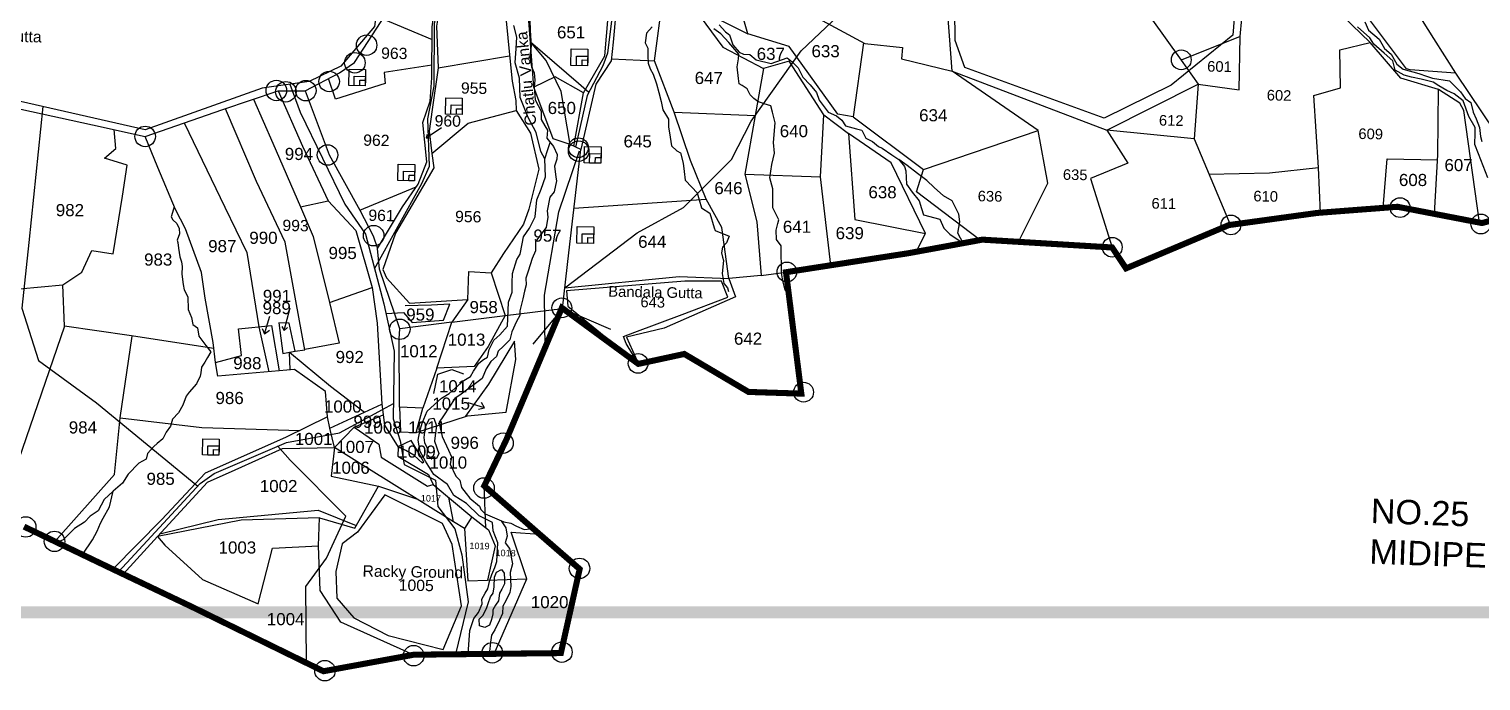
# Model space of a CAD drawing. Header units: inches. Extents: x 206739 to 240559, y 1587423 to 1599564.
# Drawn here: x 209807 to 212204, y 1587423 to 1588498 of the extents above; entities that cross this region are included whole.
import ezdxf

# ---------------------------------------------------------------- set-up
doc = ezdxf.new("R2010")
doc.units = ezdxf.units.IN
doc.header["$MEASUREMENT"] = 0
doc.linetypes.add('DASHED2', pattern=[0.375, 0.25, -0.125])
for name, color, linetype in [('BOUNDRY STONES', 240, 'Continuous'), ('PLOTS', 7, 'Continuous'), ('PLOTS NO', 7, 'Continuous'), ('ROADS', 1, 'Continuous'), ('STREAMS', 4, 'Continuous'), ('text1', 7, 'Continuous'), ('text2', 7, 'Continuous'), ('VILLAGE BOUNDRY', 5, 'Continuous'), ('wells', 7, 'Continuous')]:
    doc.layers.add(name, color=color, linetype=linetype)
doc.styles.get("Standard").update_dxf_attribs({"font": 'arial.ttf'})

msp = doc.modelspace()

# ---------------------------------------------------------------- linework, layer by layer
at = {"layer": 'BOUNDRY STONES'}
msp.add_lwpolyline([(210687.60583, 1588037.31755), (210638.70776, 1587978.41808)], dxfattribs=at)
at = {"layer": 'BOUNDRY STONES', "color": 1}
msp.add_lwpolyline([(210687.60583, 1588037.31755), (210766.77783, 1588003.25031)], dxfattribs=at)
for centre in [(210364.00645, 1588471.88554), (210344.64236, 1588442.74755), (210302.17149, 1588411.91643), (210214.99471, 1588397.02789), (210230.76257, 1588394.93589), (210263.61766, 1588396.79871), (209998.33286, 1588321.17531), (210299.47688, 1588290.5725), (210714.04159, 1588296.93666), (210375.57796, 1588157.48903), (210418.80589, 1588002.96815), (210589.26319, 1587815.03367), (210557.76759, 1587741.0161), (209801.15881, 1587676.77857), (209848.74879, 1587652.88239), (210715.55267, 1587608.33144), (210441.62621, 1587464.26041), (210571.49012, 1587469.12811), (210686.47205, 1587470.10956), (210295.17923, 1587439.52705)]:
    msp.add_circle(centre, 16.92669, dxfattribs=at)
at = {"layer": 'BOUNDRY STONES'}
for centre in [(211709.01445, 1588447.58383), (210713.69572, 1588302.47672), (212070.28711, 1588203.72809), (211791.03643, 1588175.09489), (212203.62332, 1588176.68807), (211595.19192, 1588138.32271), (211057.90319, 1588097.45793), (210686.36506, 1588038.34161), (210812.25093, 1587946.57428), (211085.5452, 1587899.12616)]:
    msp.add_circle(centre, 16.31484, dxfattribs=at)
at = {"layer": 'PLOTS'}
for points in [[(212201.56991, 1588178.98003), (212175.47364, 1588363.93418), (212168.76779, 1588375.96179), (212133.8481, 1588398.85718), (212071.63921, 1588417.46191), (212020.98999, 1588476.04627), (211960.29311, 1588534.66546), (211943.6347, 1588625.25295), (211925.97955, 1588702.17933), (211874.29753, 1588731.95825), (211836.52478, 1588796.48034), (211810.34976, 1588864.48006), (211757.50912, 1588961.41868), (211769.29439, 1589013.52964), (211760.71272, 1589052.52335), (211720.43049, 1589087.33951), (211675.14675, 1589094.67427), (211663.30083, 1589116.20747), (211654.73969, 1589117.35237), (211634.02656, 1589149.58665), (211616.70434, 1589116.12779), (211596.47269, 1589160.59681), (211581.65063, 1589221.31615), (211552.34773, 1589324.85717)], [(210722.32828, 1588393.37512), (210757.52334, 1588454.38709), (210765.79621, 1588551.84527), (210767.1308, 1588567.56742), (210820.48911, 1588703.09568), (210847.89989, 1588703.50987), (210855.20015, 1588750.03429), (210846.89215, 1588796.90024), (210871.6125, 1588817.07552), (210875.47403, 1588845.77909), (210885.74075, 1588862.68835), (210908.71741, 1588938.54328), (210921.61746, 1588981.13139), (210927.68556, 1589051.43449), (210938.56129, 1589057.63455), (210970.50196, 1589061.08831)], [(209087.0913, 1588532.53188), (209111.1432, 1588475.02185), (209166.88919, 1588448.79188), (209256.85983, 1588399.22742), (209384.42829, 1588384.00553), (209616.75022, 1588355.82216), (209792.98665, 1588366.16104), (209911.3233, 1588340.3355), (209998.62637, 1588321.28265), (210126.63876, 1588365.44988), (210217.72387, 1588396.52924), (210262.7886, 1588396.7117), (210319.22637, 1588426.37676), (210344.12357, 1588443.18112), (210388.16081, 1588510.94076), (210405.96686, 1588541.11408), (210430.59934, 1588561.11425), (210561.82614, 1588623.74164), (210526.36097, 1588698.05385), (210464.13473, 1588722.576), (210469.11935, 1588753.62443), (210437.84745, 1588756.39605), (210450.83183, 1588843.27321)], [(211245.9419, 1588829.40208), (211239.65888, 1588659.1208), (211343.24381, 1588669.69794), (211403.06985, 1588697.42339), (211473.81803, 1588734.03111), (211617.0052, 1588750.50667), (211625.11162, 1588608.17114), (211659.03716, 1588516.9652), (211708.77142, 1588447.25733), (211736.77935, 1588407.19957), (211804.56401, 1588398.30652), (211806.31897, 1588486.2696), (211708.77142, 1588447.25733)], [(211806.31897, 1588486.2696), (211811.8555, 1588545.55923), (211831.77874, 1588726.4858), (211874.29753, 1588731.95825)], [(210820.88846, 1588670.9782), (210779.31414, 1588568.98862), (210770.92537, 1588476.5691), (210767.82522, 1588445.77519), (210742.29747, 1588407.43837), (210717.61421, 1588299.43086)], [(210942.51633, 1588657.58949), (210884.18984, 1588670.98258), (210942.6623, 1588515.98281), (210993.28123, 1588490.23956), (210982.23588, 1588529.11152), (210976.14617, 1588605.43799), (211048.5063, 1588599.90172)], [(211330.65457, 1588428.893), (211321.59384, 1588553.28554), (211339.42526, 1588669.30802)], [(212161.77911, 1588425.61398), (212086.77735, 1588431.08841), (212080.80847, 1588432.90381), (212019.64917, 1588514.39477), (211976.08535, 1588573.74818), (211976.96097, 1588632.79676), (212006.64429, 1588650.50703)], [(210531.00796, 1588052.10694), (210504.48975, 1588014.87328), (210592.90381, 1588025.7681), (210564.66287, 1587974.56756), (210541.7897, 1587941.46501), (210480.01358, 1587938.88875), (210504.48975, 1588014.87328), (210418.96937, 1588003.61083), (210385.05017, 1588102.14631), (210381.97562, 1588136.18427), (210423.03339, 1588204.91663), (210448.98528, 1588242.26552), (210463.56317, 1588279.15977), (210456.9619, 1588344.26286), (210468.71532, 1588379.59047), (210471.73495, 1588417.77708), (210472.11686, 1588502.2496), (210477.71954, 1588541.26993), (210499.94757, 1588594.21038)], [(210566.76568, 1588611.14623), (210545.64247, 1588602.04687), (210506.30187, 1588584.06366), (210485.19745, 1588539.59787), (210479.20803, 1588503.2271), (210482.09345, 1588434.35349), (210600.08898, 1588453.93989)], [(210601.2477, 1588598.72168), (210591.33858, 1588545.45227), (210600.44782, 1588450.18714), (210604.35349, 1588412.5989), (210610.57206, 1588380.75789), (210610.89494, 1588363.75924), (210634.46583, 1588326.36436), (210648.41869, 1588267.25376), (210631.69627, 1588201.0744), (210623.04968, 1588176.31346), (210590.07885, 1588127.89805), (210569.84803, 1588096.05057), (210592.90381, 1588025.7681), (210687.60583, 1588037.31755)], [(210687.60583, 1588037.31755), (210687.60583, 1588037.31755), (210697.7828, 1588129.22941), (210717.61421, 1588299.43086), (210700.05476, 1588307.90224), (210671.96342, 1588317.39677), (210640.05846, 1588402.49979), (210627.49533, 1588570.77079)], [(212064.03905, 1588581.14181), (212125.68003, 1588483.05627), (212161.77911, 1588425.61398), (212227.29777, 1588328.13746), (212255.3035, 1588305.82452), (212331.91325, 1588298.11797)], [(210871.51831, 1588361.3497), (210839.39485, 1588445.94902), (210853.29796, 1588549.88055), (210896.00629, 1588544.16738), (210952.07391, 1588468.34734), (211019.32463, 1588433.25295)], [(210982.23588, 1588529.11152), (211095.58965, 1588523.26924), (211186.37914, 1588474.28623), (211248.86611, 1588467.94522), (211247.29524, 1588449.25026), (211330.65457, 1588428.893)], [(210390.63731, 1588515.13733), (210472.02231, 1588481.33666)], [(211167.05711, 1588353.33208), (211142.26103, 1588358.12426), (211061.60499, 1588469.82248), (210993.28123, 1588490.23956)], [(211184.24014, 1588475.44026), (211167.05711, 1588353.33208), (211283.40523, 1588266.61123), (211472.94845, 1588330.78055)], [(211939.14542, 1588195.38654), (211935.78008, 1588270.16362), (211927.82336, 1588388.9056), (211972.14675, 1588401.38849), (211970.69129, 1588464.36701), (212020.98999, 1588476.04627)], [(210471.82913, 1588438.60831), (210392.88232, 1588426.84294), (210394.69686, 1588408.8194), (210312.83637, 1588382.81832), (210301.27269, 1588416.93987)], [(210482.09345, 1588434.35349), (210472.33365, 1588365.65863), (210467.26413, 1588329.97655), (210471.93319, 1588292.79451), (210531.52986, 1588343.13791), (210610.89494, 1588363.75924)], [(210768.18065, 1588449.30571), (210839.39485, 1588445.94902)], [(211119.01522, 1588356.80633), (211061.47465, 1588445.39397), (211019.32463, 1588433.25295), (211005.61123, 1588355.72571), (210988.50003, 1588258.98943), (211113.4454, 1588254.37594)], [(211440.37675, 1588147.25308), (211488.49737, 1588244.13187), (211472.94845, 1588330.78055), (211330.65457, 1588428.893), (211585.9598, 1588331.63365), (211736.77935, 1588407.19957)], [(210706.13652, 1588304.96816), (210722.32828, 1588393.37512), (210675.58447, 1588419.40699), (210640.05846, 1588402.49979)], [(211736.77935, 1588407.19957), (211730.08848, 1588317.06346), (211789.5614, 1588175.69918)], [(210177.32589, 1588382.74495), (210209.05035, 1588310.0847), (210254.90644, 1588205.05801), (210300.5012, 1588214.81762)], [(210217.72387, 1588396.52924), (210258.04761, 1588304.93672), (210300.5012, 1588214.81762), (210346.37347, 1588165.909), (210373.40416, 1588071.86556), (210381.1903, 1588012.8209), (210388.87902, 1587879.43836), (210393.27439, 1587844.485), (210416.09587, 1587808.28929), (210415.37384, 1587793.46521), (210466.10872, 1587763.21568), (210474.09648, 1587746.55376), (210537.58203, 1587693.67928), (210565.29352, 1587671.94562), (210576.33252, 1587645.59187), (210563.40177, 1587588.98794), (210628.47942, 1587590.85246), (210602.46729, 1587668.29562), (210649.6897, 1587664.63963)], [(210262.7886, 1588396.7117), (210301.97362, 1588291.07202), (210352.6275, 1588199.60207), (210445.99506, 1588237.96211)], [(212126.9288, 1588193.37204), (212132.51547, 1588290.92752), (212133.8481, 1588398.85718)], [(209790.51052, 1588366.01578), (209792.00006, 1588129.23244), (209790.88349, 1588069.91455), (209862.29393, 1588076.4889)], [(210246.20619, 1587966.81827), (210262.11538, 1587969.20149), (210247.29719, 1588049.75162), (210229.43768, 1588146.83413), (210181.998, 1588246.77451), (210131.17976, 1588366.99932)], [(211015.56016, 1588091.42386), (210962.02334, 1588086.55741), (210950.67756, 1588170.84465), (210924.56048, 1588217.53767), (210898.75611, 1588281.4418), (210871.51831, 1588361.3497), (211005.61123, 1588355.72571)], [(211130.31635, 1588108.58383), (211113.4454, 1588254.37594), (211119.01522, 1588356.80633), (211159.58058, 1588326.04994)], [(210111.84058, 1587971.39062), (209972.09301, 1587992.43891), (209865.26582, 1588007.88378), (209862.29393, 1588076.4889), (209893.59788, 1588097.46894), (209910.51004, 1588133.0421), (209945.49712, 1588127.19874), (209960.69646, 1588222.85989), (209968.78239, 1588273.7509), (209931.38734, 1588285.11642), (209950.17248, 1588301.07009), (209947.37686, 1588332.46724)], [(210062.63257, 1588343.36626), (210129.8856, 1588204.68597), (210166.37174, 1588129.52849), (210186.10462, 1588007.06919), (210202.43603, 1587932.71817)], [(211730.08848, 1588317.06346), (211585.9598, 1588331.63365), (211621.00738, 1588276.87839), (211559.22137, 1588251.74661), (211594.89418, 1588137.94829)], [(210114.53931, 1587947.89897), (210110.73003, 1587981.05755), (210097.40922, 1588054.31336), (210091.5983, 1588096.55425), (210064.70395, 1588168.51393), (210048.34644, 1588200.55703), (210019.54616, 1588269.92479), (209998.62637, 1588321.28265)], [(211271.25508, 1588130.80927), (211286.82227, 1588161.22284), (211229.84729, 1588277.40187), (211159.58058, 1588326.04994), (211169.94781, 1588183.99221), (211286.82227, 1588161.22284)], [(210471.93319, 1588292.79451), (210475.0097, 1588269.5055), (210433.69519, 1588199.06431), (210411.82091, 1588161.76869), (210390.59495, 1588101.52884), (210396.78789, 1588087.72411), (210434.65854, 1588045.84454), (210531.00796, 1588052.10694), (210532.51205, 1588098.18545), (210569.84803, 1588096.05057)], [(212042.46539, 1588203.29939), (212048.72833, 1588284.37962), (212132.03453, 1588282.52917)], [(210988.50003, 1588258.98943), (211008.24112, 1588180.48723), (211015.56016, 1588091.42386), (211056.413, 1588097.12613)], [(211377.05338, 1588150.2094), (211272.11349, 1588229.8449), (211283.40523, 1588266.61123)], [(211754.51918, 1588258.99286), (211854.9494, 1588261.34398), (211935.78008, 1588270.16362)], [(210706.38742, 1588203.0779), (210924.56048, 1588217.53767)], [(210254.90644, 1588205.05801), (210275.49192, 1588155.93689), (210302.51485, 1588046.92881), (210373.40416, 1588071.86556)], [(210352.6275, 1588199.60207), (210374.6548, 1588156.9516), (210381.97562, 1588136.18427)], [(210691.37263, 1588071.33692), (210880.25723, 1588090.16113), (210962.02334, 1588086.55741), (210972.94085, 1588056.62797), (210855.37749, 1588004.7719), (210793.12235, 1587989.90628), (210812.64758, 1587945.80129)], [(210302.51485, 1588046.92881), (210318.70528, 1587979.8617), (210262.07093, 1587969.44312)], [(209865.26582, 1588007.88378), (209763.99219, 1587713.01395)], [(210299.48661, 1587858.32209), (210296.14023, 1587900.08954), (210244.837, 1587936.40837), (210118.5888, 1587925.42086), (210114.53931, 1587947.89897), (210157.53853, 1587959.76597), (210152.55192, 1588003.62638), (210206.92424, 1588009.20547), (210219.6399, 1587934.21544)], [(210225.72642, 1587962.77169), (210236.47909, 1587965.36114), (210246.20619, 1587966.81827), (210235.992, 1588012.97966), (210219.24577, 1588013.43167), (210225.72642, 1587962.77169)], [(210418.382, 1587874.33971), (210417.71978, 1587987.34219), (210418.96937, 1588003.61083)], [(209957.36824, 1587856.74218), (209976.88681, 1587991.74583)], [(210420.20065, 1587833.80457), (210445.93528, 1587832.64914), (210530.81124, 1587860.38018), (210594.41233, 1587866.16266), (210610.29899, 1587953.11607), (210608.00076, 1587983.4249), (210565.02895, 1587912.22881), (210527.49217, 1587859.29576)], [(210237.54904, 1587935.77409), (210236.47909, 1587965.36114), (210304.43207, 1587909.12188), (210360.49415, 1587866.3701)], [(210480.01358, 1587938.88875), (210456.78594, 1587872.97309)], [(210311.07645, 1587807.7875), (210303.24786, 1587840.0142), (210388.87902, 1587879.43836)], [(209849.33984, 1587652.83872), (209947.78339, 1587763.56111), (209957.36824, 1587856.74218), (210091.91685, 1587841.1299), (210253.95268, 1587836.06151)], [(210303.24786, 1587840.0142), (210299.48661, 1587858.32209), (210230.21506, 1587824.45668), (210097.34648, 1587765.37774), (210025.78217, 1587689.2603), (209944.89049, 1587607.0719)], [(210311.07645, 1587807.7875), (210343.67279, 1587841.49319), (210391.07671, 1587861.96168)], [(210445.93528, 1587832.64914), (210456.78594, 1587872.97309), (210418.382, 1587874.33971), (210420.20065, 1587833.80457)], [(210343.67279, 1587841.49319), (210384.17318, 1587813.49756), (210387.76171, 1587792.0514), (210464.73884, 1587744.14952), (210474.09648, 1587746.55376)], [(209961.94182, 1587598.95762), (210018.71913, 1587660.89041), (210101.09329, 1587750.74431), (210146.87012, 1587771.12587), (210225.2938, 1587806.04302), (210311.07645, 1587807.7875)], [(210507.2893, 1587685.38486), (210362.59221, 1587775.65064), (210311.07645, 1587807.7875), (210305.22955, 1587760.38649), (210383.67943, 1587743.85722), (210446.59285, 1587723.24887)], [(210449.7417, 1587799.69001), (210437.62948, 1587819.24501), (210415.53776, 1587809.17447)], [(210458.34624, 1587783.58923), (210456.08792, 1587781.76098), (210441.71632, 1587795.00317), (210428.70092, 1587802.77663), (210422.56027, 1587806.44414), (210415.53776, 1587809.17447)], [(210458.34624, 1587783.58923), (210449.7417, 1587799.69001)], [(210441.66477, 1587465.88132), (210321.71139, 1587519.55918), (210287.44654, 1587571.74909), (210284.29338, 1587645.31068), (210286.14033, 1587691.6692), (210344.37995, 1587674.86537), (210383.67943, 1587743.85722)], [(210560.69554, 1587675.55173), (210558.28371, 1587744.46545)], [(210525.50942, 1587674.16927), (210507.2893, 1587685.38486), (210499.68814, 1587725.23953)], [(210286.14033, 1587691.6692), (210156.81054, 1587687.84909), (210018.71913, 1587660.89041), (210030.6036, 1587646.70062), (210093.09164, 1587589.753), (210185.18046, 1587549.80054), (210208.54758, 1587641.89225), (210284.29338, 1587645.31068)], [(210537.58203, 1587693.67928), (210525.50942, 1587674.16927), (210531.22962, 1587587.65422), (210563.40177, 1587588.98794)], [(210574.34882, 1587467.35131), (210628.47942, 1587590.85246)]]:
    msp.add_lwpolyline(points, dxfattribs=at)
at = {"layer": 'PLOTS NO'}
for points in [[(210462.50804, 1588318.98794), (210487.66047, 1588336.13908)], [(210464.20218, 1588324.37774), (210462.50804, 1588318.98794), (210467.36831, 1588318.5373)], [(210195.23107, 1587995.41895), (210204.4311, 1588024.67519)], [(210227.9871, 1588000.80637), (210237.8485, 1588038.53945)], [(210191.30253, 1588004.31712), (210195.23107, 1587995.41895), (210203.6308, 1588001.25216)], [(210223.79602, 1588007.67721), (210227.9871, 1588000.80637), (210233.50694, 1588006.04717)], [(210558.44181, 1587873.27576), (210531.43649, 1587881.36343)], [(210548.65323, 1587871.32653), (210558.44181, 1587873.27576), (210553.50299, 1587882.04274)]]:
    msp.add_lwpolyline(points, dxfattribs=at)
at = {"layer": 'ROADS'}
for points in [[(210691.37263, 1588071.33692), (210810.83862, 1588162.16277), (210887.24687, 1588204.05386), (210966.70707, 1588283.23684), (210998.96317, 1588346.33901), (211081.55166, 1588462.19528), (211215.25727, 1588589.48657), (211325.47577, 1588675.56294), (211383.97786, 1588697.15009), (211487.49573, 1588742.14802), (211617.17885, 1588816.44642)], [(209524.997, 1588806.62595), (209505.11121, 1588739.42907), (209523.28448, 1588707.33012), (209576.65963, 1588707.81459), (209913.58848, 1588636.44652), (210093.05521, 1588603.72963), (210085.06151, 1588559.88063), (210260.70435, 1588552.6996), (210381.44718, 1588536.99633), (210376.98468, 1588502.68407), (210321.6577, 1588437.35218), (210269.22044, 1588411.89427), (210191.31677, 1588400.61285), (209998.56911, 1588332.32756), (209792.73081, 1588378.96214), (209568.71248, 1588371.97026), (209312.09192, 1588405.02058), (209156.96656, 1588464.45899), (209093.91817, 1588557.32462), (209136.51745, 1588609.89374)], [(211828.95702, 1588775.9541), (211842.96571, 1588749.48158), (211846.22838, 1588734.36656), (211822.95546, 1588726.16486), (211801.6828, 1588585.88657), (211794.0937, 1588488.51861), (211692.37121, 1588405.621), (211581.67015, 1588351.56577), (211351.43662, 1588435.15593), (211335.48997, 1588479.48715), (211334.76994, 1588581.7961), (211350.99414, 1588639.93342), (211391.63731, 1588678.45141), (211470.40841, 1588721.5316), (211552.86461, 1588738.23995), (211608.70534, 1588742.28131), (211715.852, 1588750.03584), (211751.51648, 1588750.06562), (211802.3292, 1588769.9023), (211828.95702, 1588775.9541)], [(210377.29216, 1588102.44712), (210455.24735, 1588243.33152), (210467.63454, 1588272.35555), (210465.23395, 1588350.39235), (210475.78861, 1588404.03035), (210476.17024, 1588507.21674), (210483.69717, 1588544.23498), (210505.47418, 1588590.89571), (210568.641, 1588621.29173), (210544.5658, 1588665.94977), (210527.74706, 1588719.24841)], [(210775.69178, 1588569.76946), (210761.94655, 1588458.57055), (210754.08521, 1588437.42612), (210728.1973, 1588388.98397), (210708.83449, 1588303.66655)], [(210700.05476, 1588307.90224), (210684.9944, 1588395.32262), (210660.56744, 1588446.24209), (210634.45713, 1588477.52422), (210713.95589, 1588409.2456), (210731.13867, 1588394.48794)], [(210237.07964, 1588407.23989), (210254.13088, 1588361.39886), (210328.30234, 1588209.22299), (210362.20844, 1588159.73646), (210392.37588, 1588045.15779), (210409.69389, 1587966.98683), (210407.77701, 1587855.01099), (210419.5863, 1587818.58997), (210425.90473, 1587779.96279), (210477.96979, 1587753.98978), (210481.53458, 1587710.37121), (210509.60286, 1587673.73298), (210521.38002, 1587630.83362), (210531.65666, 1587553.11042), (210510.83758, 1587466.64767)], [(209829.15327, 1588370.71029), (209806.09847, 1588146.04019), (209794.97038, 1588037.59647), (209822.36047, 1587951.64626), (209918.0553, 1587881.58567), (210085.27911, 1587744.17629)], [(210659.05245, 1587970.74586), (210657.48814, 1588059.25972), (210681.26464, 1588196.69895), (210715.67918, 1588297.21061)], [(210812.64758, 1587945.80129), (210792.33424, 1587979.40205), (210788.10138, 1587991.07491), (210806.65341, 1587998.18634), (210884.8733, 1588027.54679), (210960.20302, 1588055.82239), (210949.73713, 1588082.13655), (210889.15692, 1588082.12034), (210694.224, 1588066.52911), (210696.25349, 1588041.15496), (210812.64758, 1587945.80129)], [(210395.96014, 1588028.97895), (210424.99704, 1588030.74608), (210439.37366, 1588014.15598), (210490.92747, 1588018.0361), (210501.26925, 1588044.41546), (210470.89058, 1588042.55456), (210427.57043, 1588041.59713)], [(210475.11394, 1587897.10586), (210481.83648, 1587928.85618), (210504.95582, 1587936.33944), (210523.71134, 1587929.50666)], [(209954.39843, 1587602.54732), (210088.9249, 1587748.43555), (210112.46259, 1587765.13317), (210231.84995, 1587816.19711), (210319.4202, 1587831.96561), (210389.97311, 1587870.73787), (210408.20811, 1587880.19397)], [(210264.71606, 1587452.32926), (210263.38839, 1587578.70034), (210297.77548, 1587625.01344), (210329.93498, 1587694.67743), (210237.5755, 1587787.16918), (210216.63704, 1587810.40075)], [(210490.4256, 1587474.69435), (210520.52257, 1587546.48981), (210505.45475, 1587647.63667), (210489.26158, 1587682.49965), (210394.0403, 1587729.72571), (210348.90054, 1587668.1451), (210323.90121, 1587648.66272), (210313.14978, 1587603.25895), (210315.00115, 1587558.94854), (210342.78098, 1587526.50638), (210399.48686, 1587497.75886), (210490.4256, 1587474.69435)]]:
    msp.add_lwpolyline(points, dxfattribs=at)
at = {"layer": 'STREAMS'}
for points in [[(210632.3107, 1588547.16515), (210633.77063, 1588495.78672), (210635.86169, 1588470.25857), (210633.73393, 1588453.53003), (210636.23336, 1588435.98988), (210640.40383, 1588425.94333), (210641.64376, 1588413.99923), (210640.43919, 1588402.88864), (210642.53129, 1588381.53466), (210652.05492, 1588362.8669), (210652.39527, 1588348.98313), (210658.45177, 1588338.52568), (210662.38247, 1588331.37453), (210661.72204, 1588318.23077), (210672.77652, 1588304.37697), (210678.77389, 1588291.11872), (210678.06325, 1588283.46912), (210676.53393, 1588278.72487), (210674.32841, 1588271.88295), (210676.54324, 1588253.78038), (210677.24592, 1588248.03716), (210673.38463, 1588229.58665), (210666.24691, 1588220.87088), (210661.90432, 1588198.61673), (210663.11761, 1588187.89662), (210660.2535, 1588171.05654), (210642.61784, 1588147.86799), (210643.04854, 1588132.27694), (210637.47283, 1588119.58025), (210630.5729, 1588098.63382), (210626.65116, 1588087.30422), (210627.39077, 1588076.12712), (210624.88224, 1588065.70361), (210621.88785, 1588053.26121), (210617.10662, 1588033.39406), (210616.73205, 1588025.67649), (210611.67401, 1588015.99462), (210603.68958, 1587998.68749), (210600.65113, 1587985.35119), (210590.2213, 1587974.8313), (210581.23652, 1587967.07769), (210578.2863, 1587958.05736), (210569.28953, 1587949.60616), (210561.1603, 1587937.41858), (210554.83001, 1587921.47859), (210520.12913, 1587896.13147), (210509.64103, 1587888.47048), (210490.81718, 1587860.25099), (210483.68831, 1587849.56387), (210485.5832, 1587840.33804), (210488.48641, 1587826.20291), (210499.15573, 1587803.47715), (210504.37682, 1587792.35616), (210501.78707, 1587780.40527), (210511.2363, 1587760.30639), (210517.64442, 1587753.6836), (210520.47169, 1587742.00535), (210528.22121, 1587732.10323), (210534.23115, 1587724.42391), (210550.24681, 1587711.19516), (210552.70836, 1587705.33804), (210559.90442, 1587698.15651), (210590.40221, 1587685.054), (210602.24225, 1587682.75707), (210611.24787, 1587678.18295), (210624.19223, 1587672.37816), (210638.51133, 1587674.40182)], [(210658.24802, 1588284.10023), (210651.70809, 1588296.46682), (210643.85675, 1588327.53658), (210630.77859, 1588352.64883), (210617.58398, 1588385.40067), (210616.5058, 1588417.51689), (210609.01635, 1588442.53304), (210610.81662, 1588466.17241), (210612.23109, 1588484.74579), (210606.81521, 1588504.38629)], [(210835.39606, 1588501.87552), (210826.15618, 1588491.47241), (210823.85863, 1588475.81597), (210828.12897, 1588466.60326), (210828.38488, 1588454.26013), (210828.64141, 1588441.88733), (210831.9182, 1588432.4767), (210837.19101, 1588423.98497), (210842.81863, 1588407.96225), (210846.49962, 1588393.82565), (210850.463, 1588378.60455), (210853.11093, 1588365.07344), (210862.45564, 1588349.451), (210862.2127, 1588336.87081), (210865.0954, 1588319.78844), (210867.45141, 1588305.82706), (210876.27716, 1588297.36379), (210882.14389, 1588294.04255), (210886.52378, 1588276.95613), (210888.48022, 1588263.0996), (210889.93801, 1588249.00594), (210900.84004, 1588237.69108), (210909.9263, 1588228.26076), (210913.28113, 1588216.79011), (210917.16796, 1588203.50047), (210930.64783, 1588194.4254), (210937.87542, 1588170.61314), (210939.29833, 1588165.92516), (210962.56369, 1588156.56439), (210958.0468, 1588145.33808), (210951.83097, 1588138.2644), (210949.6738, 1588128.92905), (210951.75886, 1588121.73262), (210953.23777, 1588116.62826), (210951.24697, 1588095.21552), (210953.6453, 1588078.63603), (210959.68763, 1588071.60994), (210961.54013, 1588065.15834)], [(211060.80436, 1588062.40103), (211055.0107, 1588067.34491), (211052.31724, 1588078.53397), (211050.52783, 1588086.31611), (211049.16026, 1588096.11379), (211048.95809, 1588105.47307), (211048.43903, 1588129.50153), (211048.19396, 1588140.84656), (211040.62912, 1588151.37325), (211040.43873, 1588166.62986), (211043.07285, 1588177.47394), (211044.60964, 1588183.80056), (211034.6003, 1588203.30124), (211034.9496, 1588234.44614), (211029.72565, 1588252.70523), (211033.06408, 1588274.91492), (211037.54345, 1588293.39678), (211035.70792, 1588311.3484), (211038.26849, 1588343.49961), (211033.99901, 1588361.42194), (211031.53123, 1588371.78112), (211020.44556, 1588375.24187), (211009.65898, 1588378.60925), (211003.396, 1588383.80282), (210997.20643, 1588389.73303), (210992.31289, 1588399.99613), (210984.16567, 1588404.9957), (210979.04714, 1588408.1367), (210978.08827, 1588416.73437), (210975.90395, 1588436.31997), (210977.96139, 1588449.28546), (210978.60203, 1588457.15461), (210961.8669, 1588476.37774), (210948.72438, 1588490.76335), (210937.41087, 1588498.77865)], [(210946.00357, 1588505.58749), (210956.63702, 1588493.82076), (210962.9215, 1588488.74254), (210968.75644, 1588472.20491), (210979.16665, 1588460.43781), (210986.42803, 1588456.99295), (210996.58445, 1588456.56079), (211007.04933, 1588447.62514), (211031.7513, 1588441.48304), (211058.40815, 1588450.8821), (211066.78739, 1588444.11108), (211076.40008, 1588434.36999), (211084.14259, 1588419.11374), (211096.18872, 1588406.37087), (211106.8124, 1588393.41943), (211111.06503, 1588381.06309), (211126.29894, 1588361.29647), (211139.89037, 1588355.13295), (211148.73319, 1588347.88085), (211154.93545, 1588338.55546), (211173.04398, 1588333.72091), (211181.73122, 1588331.40162), (211188.34354, 1588318.0827), (211199.35384, 1588312.91322), (211208.94119, 1588304.32545), (211215.28016, 1588302.07862), (211231.37525, 1588290.90984), (211242.73055, 1588283.03011), (211252.04124, 1588271.6274), (211254.26308, 1588264.26712), (211255.28633, 1588242.39556), (211264.9648, 1588229.46231), (211276.27009, 1588215.08145), (211280.04565, 1588202.49829), (211283.25632, 1588191.79783), (211310.66826, 1588184.67586), (211316.78803, 1588170.01051), (211326.75744, 1588159.90421), (211349.20644, 1588145.10313), (211340.26753, 1588161.76773), (211343.69481, 1588180.11284), (211342.05501, 1588193.12689), (211330.88988, 1588214.7353), (211316.39426, 1588223.04069), (211301.29905, 1588237.02267), (211289.02432, 1588248.39217), (211273.61685, 1588260.21737), (211256.49858, 1588273.35561), (211242.73055, 1588283.03011)], [(212215.2986, 1588252.76151), (212199.56729, 1588292.67048), (212193.77985, 1588307.81487), (212194.14259, 1588326.5986), (212194.0375, 1588336.14056), (212183.67545, 1588354.26418), (212174.59198, 1588380.16005), (212159.47132, 1588391.7265), (212147.41691, 1588397.16284), (212134.53883, 1588404.92787), (212125.10014, 1588410.89191), (212104.93127, 1588415.90679), (212089.06432, 1588418.81501), (212076.97065, 1588422.22858), (212062.07805, 1588430.61067), (212058.60593, 1588445.71028), (212043.80262, 1588458.71611), (212026.7119, 1588473.21148), (212020.54593, 1588483.73772), (212000.27166, 1588502.25146)], [(212012.09279, 1588510.31992), (212018.26344, 1588496.42292), (212035.91932, 1588481.84486), (212044.71111, 1588466.47946), (212055.81927, 1588457.01415), (212065.05706, 1588440.64677), (212075.31923, 1588432.3541), (212101.23703, 1588425.20454), (212113.88706, 1588420.62393), (212123.96043, 1588417.53852), (212152.07047, 1588412.82522), (212160.0229, 1588404.86623), (212170.25178, 1588394.83968), (212177.56415, 1588383.71309), (212187.28111, 1588377.16553), (212190.7363, 1588361.19889), (212195.73913, 1588350.40598), (212201.25367, 1588336.13415), (212202.98936, 1588321.06801), (212205.43785, 1588312.92623)], [(210531.90615, 1587466.88109), (210534.65756, 1587505.58826), (210541.2964, 1587525.41567), (210548.69119, 1587535.52256), (210554.52781, 1587549.8429), (210553.96515, 1587557.76069), (210559.7178, 1587567.19808), (210564.28538, 1587574.69132), (210567.47623, 1587589.10468), (210570.96518, 1587598.17201), (210575.48244, 1587609.91178), (210579.16222, 1587619.47503), (210580.48416, 1587650.50185), (210572.67382, 1587670.40646), (210571.97836, 1587684.14138), (210550.03105, 1587695.35033), (210528.7147, 1587715.48725), (210508.20592, 1587728.3999), (210497.54189, 1587746.63087), (210474.7685, 1587763.30393), (210461.27555, 1587785.45334), (210452.1984, 1587800.98137), (210449.1582, 1587819.93555), (210452.07711, 1587834.65583), (210455.70042, 1587848.19926), (210464.19452, 1587868.05609), (210487.37289, 1587888.98844), (210500.55716, 1587897.13503), (210524.47853, 1587918.68795), (210535.53899, 1587925.24294), (210540.57704, 1587933.76222), (210549.1921, 1587947.10438), (210557.21736, 1587953.24636), (210563.56865, 1587956.85861), (210566.12116, 1587969.83989), (210572.15056, 1587981.83098), (210573.82812, 1587985.16728), (210584.03087, 1587993.91613), (210596.62449, 1588008.35282), (210597.53401, 1588034.15492), (210598.00165, 1588047.42129), (210604.10822, 1588064.27882), (210604.38623, 1588079.82699), (210604.66064, 1588095.17426), (210611.80299, 1588118.30971), (210617.53965, 1588126.81698), (210620.86674, 1588144.20414), (210623.07981, 1588155.7695), (210632.74923, 1588169.74013), (210642.38763, 1588188.41429), (210644.96712, 1588216.51361), (210652.2613, 1588233.96333), (210659.6031, 1588254.53777), (210658.24802, 1588284.10023), (210663.17425, 1588299.52597), (210667.24928, 1588311.30387)], [(210046.40826, 1588205.22528), (210043.47003, 1588195.73137), (210041.21056, 1588188.43063), (210044.06203, 1588183.56041), (210050.84977, 1588177.77126), (210054.55141, 1588169.38709), (210055.20101, 1588160.57533), (210051.17753, 1588150.24388), (210052.22746, 1588146.06557), (210053.49836, 1588136.64431), (210055.38307, 1588122.67298), (210058.24225, 1588114.32135), (210059.5548, 1588106.77833), (210058.69121, 1588093.83239), (210061.28248, 1588077.02254), (210062.56736, 1588067.87987), (210068.6225, 1588056.57504), (210069.22332, 1588035.60346), (210074.92297, 1588022.27218), (210076.9704, 1588010.87625), (210084.88954, 1588005.45976), (210087.2106, 1587991.33896), (210098.51773, 1587976.43652), (210106.98947, 1587965.89019), (210101.37779, 1587956.38611), (210096.76304, 1587948.94501), (210091.36858, 1587940.24665), (210090.20451, 1587930.97667), (210089.30734, 1587925.39174), (210082.98891, 1587912.76569), (210071.05543, 1587899.0501), (210066.13388, 1587892.41428), (210060.58123, 1587877.7039), (210053.63572, 1587865.18254), (210043.35629, 1587854.47865), (210040.27197, 1587842.85098), (210033.2157, 1587833.21171), (210027.56297, 1587822.29503), (210018.29147, 1587814.29397), (210012.60185, 1587809.38398), (210002.46638, 1587797.92508), (210000.0586, 1587788.3659), (209988.08862, 1587781.85134), (209970.28766, 1587764.11743), (209960.72951, 1587748.76087), (209945.60847, 1587736.06011), (209930.68494, 1587722.02765), (209920.62698, 1587703.27008), (209907.66727, 1587694.5393), (209898.27563, 1587684.72392), (209881.95135, 1587674.00445), (209863.1899, 1587655.65237), (209852.49463, 1587651.32668)], [(210475.00471, 1587856.17868), (210479.14706, 1587843.50024), (210477.15099, 1587827.79028), (210475.95874, 1587818.40677), (210483.36876, 1587797.87045), (210479.12626, 1587789.46721), (210464.20258, 1587789.72384), (210464.48899, 1587806.37905), (210460.25529, 1587815.51266), (210459.23562, 1587824.2987), (210461.0002, 1587841.80536), (210464.63723, 1587849.04989), (210467.67021, 1587855.09124), (210475.00471, 1587856.17868)], [(209894.72206, 1587631.08784), (209905.83736, 1587647.13881), (209911.61415, 1587655.48073), (209919.03456, 1587669.67966), (209924.38987, 1587683.14594), (209928.88462, 1587691.25482), (209939.29795, 1587710.04125), (209945.60847, 1587736.06011)], [(210022.7763, 1587665.31598), (210119.00527, 1587689.2014), (210283.87065, 1587704.19563), (210346.8292, 1587679.16513)], [(210586.19879, 1587686.85988), (210593.72715, 1587675.22792), (210596.05675, 1587661.69754), (210592.60086, 1587650.35999), (210599.90212, 1587641.33877), (210605.05518, 1587615.83333), (210601.08546, 1587601.71349), (210601.41885, 1587590.07716), (210602.31958, 1587578.66564), (210600.51669, 1587568.79802), (210593.7567, 1587554.95875), (210588.94342, 1587545.97047), (210588.26981, 1587533.88722), (210583.65746, 1587523.03475), (210575.4445, 1587506.98021), (210569.93261, 1587498.00393), (210568.56839, 1587486.39781), (210567.27166, 1587475.36586), (210566.31914, 1587467.26235)], [(210586.83754, 1587606.61726), (210591.16393, 1587600.34403), (210591.46625, 1587589.79201), (210591.66961, 1587582.6941), (210586.98367, 1587573.84958), (210583.46565, 1587567.20946), (210581.68291, 1587554.89758), (210576.77363, 1587547.89761), (210572.20383, 1587540.0063), (210572.44876, 1587533.62619), (210569.97318, 1587523.75063), (210566.79554, 1587514.69802), (210558.92675, 1587510.93692), (210550.27778, 1587513.38807), (210549.75731, 1587524.37777), (210555.71531, 1587530.47415), (210562.12528, 1587542.23022), (210564.74471, 1587550.15507), (210568.54481, 1587561.65191), (210572.85874, 1587567.68054), (210574.45077, 1587577.74835), (210574.90214, 1587593.68042), (210578.23995, 1587602.12423), (210586.83754, 1587606.61726)]]:
    msp.add_lwpolyline(points, dxfattribs=at)
at = {"layer": 'text2', "color": 5, "const_width": 20}
msp.add_lwpolyline([(209171.15179, 1598145.63678), (223724.95897, 1598145.63678), (223724.95897, 1587535.8486), (209171.15179, 1587535.8486)], close=True, dxfattribs=at)
at = {"layer": 'VILLAGE BOUNDRY', "linetype": 'DASHED2', "ltscale": 50}
msp.add_lwpolyline([(212273.29735, 1588196.40512, 10, 10, 0), (212205.43697, 1588178.2344, 10, 10, 0), (212066.0679, 1588205.10701, 10, 10, 0), (211933.69163, 1588194.96885, 10, 10, 0), (211787.69292, 1588174.9131, 10, 10, 0), (211617.81527, 1588103.44441, 10, 10, 0), (211594.89418, 1588137.94829, 10, 10, 0), (211380.57126, 1588150.85447, 10, 10, 0), (211258.0256, 1588128.38339, 10, 10, 0), (211056.413, 1588097.12613, 10, 10, 0), (211081.74941, 1587896.77618, 10, 10, 0), (210994.52207, 1587899.55463, 10, 10, 0), (210888.55918, 1587962.20367, 10, 10, 0), (210812.64758, 1587945.80129, 10, 10, 0), (210686.36506, 1588038.34161, 10, 10, 0), (210595.05589, 1587821.53901, 10, 10, 0), (210558.28371, 1587744.46545, 10, 10, 0), (210653.68932, 1587661.14672, 10, 10, 0), (210715.75842, 1587607.22489, 10, 10, 0), (210684.748, 1587468.5744, 10, 10, 0), (210524.92357, 1587466.80373, 10, 10, 0), (210441.66477, 1587465.88132, 10, 10, 0), (210292.74701, 1587438.60991, 10, 10, 0), (210076.97524, 1587544.21629, 10, 10, 0), (209936.41914, 1587611.10318, 10, 10, 0), (209798.32113, 1587677.29106, 10, 10, 0)], format="xyseb", dxfattribs=at)
at = {"layer": 'wells', "color": 0}
for points in [[(210728.95559, 1588437.87114), (210701.42188, 1588438.40285), (210701.94645, 1588465.56683), (210729.48016, 1588465.03512)], [(210728.95559, 1588437.87114), (210710.36456, 1588438.23016), (210710.66658, 1588453.86997), (210729.25761, 1588453.51096)], [(210361.7885, 1588404.81996), (210334.63355, 1588405.28693), (210335.09425, 1588432.07723), (210362.2492, 1588431.61027)], [(210728.95559, 1588437.87114), (210719.73492, 1588438.0492), (210719.91489, 1588447.36889), (210729.13556, 1588447.19083)], [(210361.7885, 1588404.81996), (210343.45321, 1588405.13526), (210343.71846, 1588420.55993), (210362.05375, 1588420.24463)], [(210361.7885, 1588404.81996), (210352.69467, 1588404.97634), (210352.85273, 1588414.16783), (210361.94656, 1588414.01145)], [(210521.57211, 1588357.56355), (210494.41715, 1588358.03052), (210494.87785, 1588384.82083), (210522.0328, 1588384.35386)], [(210521.57211, 1588357.56355), (210503.23681, 1588357.87885), (210503.50206, 1588373.30352), (210521.83735, 1588372.98822)], [(210521.57211, 1588357.56355), (210512.47828, 1588357.71993), (210512.63634, 1588366.91142), (210521.73017, 1588366.75504)], [(210750.75986, 1588276.90484), (210723.22615, 1588277.43655), (210723.75072, 1588304.60053), (210751.28443, 1588304.06882)], [(210750.75986, 1588276.90484), (210732.16882, 1588277.26386), (210732.47085, 1588292.90367), (210751.06188, 1588292.54466)], [(210750.75986, 1588276.90484), (210741.53918, 1588277.08291), (210741.71916, 1588286.40259), (210750.93983, 1588286.22453)], [(210442.96702, 1588247.92409), (210415.81206, 1588248.39106), (210416.27276, 1588275.18137), (210443.42771, 1588274.7144)], [(210442.96702, 1588247.92409), (210424.63173, 1588248.23939), (210424.89697, 1588263.66406), (210443.23226, 1588263.34876)], [(210442.96702, 1588247.92409), (210433.87319, 1588248.08047), (210434.03125, 1588257.27196), (210443.12508, 1588257.11558)], [(210738.41586, 1588144.71062), (210710.88215, 1588145.24233), (210711.40672, 1588172.40631), (210738.94043, 1588171.8746)], [(210738.41586, 1588144.71062), (210719.82482, 1588145.06964), (210720.12685, 1588160.70945), (210738.71788, 1588160.35044)], [(210738.41586, 1588144.71062), (210729.19518, 1588144.88868), (210729.37516, 1588154.20837), (210738.59583, 1588154.03031)], [(210120.15901, 1587795.03454), (210093.00406, 1587795.5015), (210093.46476, 1587822.29181), (210120.61971, 1587821.82484)], [(210120.15901, 1587795.03454), (210101.82372, 1587795.34983), (210102.08897, 1587810.77451), (210120.42426, 1587810.45921)], [(210120.15901, 1587795.03454), (210111.06518, 1587795.19092), (210111.22324, 1587804.3824), (210120.31707, 1587804.22602)]]:
    msp.add_lwpolyline(points, close=True, dxfattribs=at)

# ---------------------------------------------------------------- texts
at = {"layer": 'PLOTS'}
for s, p in [('651', (210678.25827, 1588483.02587)), ('637', (211008.04024, 1588447.50465)), ('633', (211098.54103, 1588451.91224)), ('647', (210905.66642, 1588407.70581)), ('650', (210662.94701, 1588358.1539)), ('634', (211276.24585, 1588346.1256)), ('640', (211046.1226, 1588319.95957)), ('645', (210788.25011, 1588303.12516)), ('994', (210228.9719, 1588282.2731)), ('607', (212143.55828, 1588263.93583)), ('608', (212068.36875, 1588239.35156)), ('646', (210938.10827, 1588225.91579)), ('638', (211192.53738, 1588219.12621)), ('982', (209850.82444, 1588189.56885)), ('990', (210170.35676, 1588143.94845)), ('957', (210639.4212, 1588147.53405)), ('641', (211051.26948, 1588162.12921)), ('639', (211138.36776, 1588151.61173)), ('987', (210102.40096, 1588130.17935)), ('995', (210301.16713, 1588118.85629)), ('644', (210812.29349, 1588137.41564)), ('983', (209996.61588, 1588108.00443)), ('991', (210192.66843, 1588047.98095)), ('989', (210192.32435, 1588027.97195)), ('958', (210533.94205, 1588029.5824)), ('959', (210429.44968, 1588017.20948)), ('1013', (210497.93257, 1587975.84235)), ('642', (210970.46454, 1587977.50194)), ('1012', (210419.06512, 1587956.7316)), ('988', (210143.81015, 1587936.9511)), ('992', (210312.8293, 1587947.20972)), ('986', (210114.50979, 1587879.55679)), ('1014', (210483.42855, 1587898.93944)), ('1000', (210293.56372, 1587865.4566)), ('1015', (210472.50009, 1587870.2362)), ('984', (209872.25798, 1587831.03008)), ('999', (210342.29818, 1587840.39376)), ('1011', (210432.59591, 1587831.08467)), ('1001', (210245.59477, 1587811.9652)), ('1008', (210359.77427, 1587830.69141)), ('1007', (210314.10787, 1587798.84258)), ('1009', (210415.92238, 1587791.09179)), ('996', (210502.67183, 1587805.71998)), ('1006', (210307.03681, 1587764.48039)), ('1010', (210467.83832, 1587773.00427)), ('985', (210000.61875, 1587746.17249)), ('1002', (210187.65938, 1587734.24162)), ('1003', (210119.57466, 1587632.8968)), ('1020', (210635.11799, 1587542.73725)), ('1004', (210199.27664, 1587514.6074))]:
    msp.add_text(s, height=20, dxfattribs=at).set_placement(p)
for s, height, rotation, p in [('Korla Gutta', 18.6024215, 359.01481943, (209695.95374, 1588478.53323)), ('Chatlu Vanka', 18.6024215, 95.66034885, (210644.39286, 1588340.04787)), ('963', 18.602421, 359.01481943, (210387.86127, 1588449.49516)), ('601', 17.440824, 358.89368629, (211751.64681, 1588428.25592)), ('955', 18.602421, 359.01481943, (210519.59366, 1588391.94885)), ('602', 17.440824, 358.89368629, (211850.00815, 1588380.67573)), ('960', 18.602421, 359.01481943, (210476.15814, 1588337.85297)), ('612', 17.440824, 358.89368629, (211672.04483, 1588339.2607)), ('609', 17.440824, 358.89368629, (212001.30336, 1588317.04676)), ('962', 18.602421, 359.01481943, (210358.28529, 1588305.96244)), ('635', 17.440824, 358.89368629, (211513.44052, 1588249.68171)), ('636', 17.440824, 358.89368629, (211372.79924, 1588214.1948)), ('611', 17.440824, 358.89368629, (211659.75539, 1588202.14503)), ('610', 17.440824, 358.89368629, (211827.95185, 1588214.12448)), ('961', 18.602421, 359.01481943, (210366.79241, 1588181.93391)), ('956', 18.602421, 359.01481943, (210509.97709, 1588179.94932)), ('993', 18.602421, 359.01481943, (210224.89748, 1588165.23057)), ('Bandala Gutta', 17.4408238, 358.89368629, (210762.86744, 1588056.88343)), ('643', 17.440824, 358.89368629, (210815.93635, 1588039.41532)), ('1017', 10.7341, 359.01481943, (210453.42409, 1587718.87682)), ('1019', 10.7341, 359.01481943, (210533.63425, 1587640.30347)), ('1018', 10.7341, 359.01481943, (210576.69886, 1587628.62891)), ('Racky Ground', 18.6024215, 359.01481943, (210357.14267, 1587594.93229)), ('1005', 18.602421, 359.01481943, (210416.9181, 1587571.6476))]:
    msp.add_text(s, height=height, rotation=rotation, dxfattribs=at).set_placement(p)
at = {"layer": 'text1', "color": 1, "insert": (212022.86846, 1587723.49011), "char_height": 40.278734, "width": 337.7533954, "attachment_point": 1, "rotation": 358.01206193}
msp.add_mtext('NO.25 MIDIPENTLA', dxfattribs=at)

doc.saveas('drawing.dxf')
